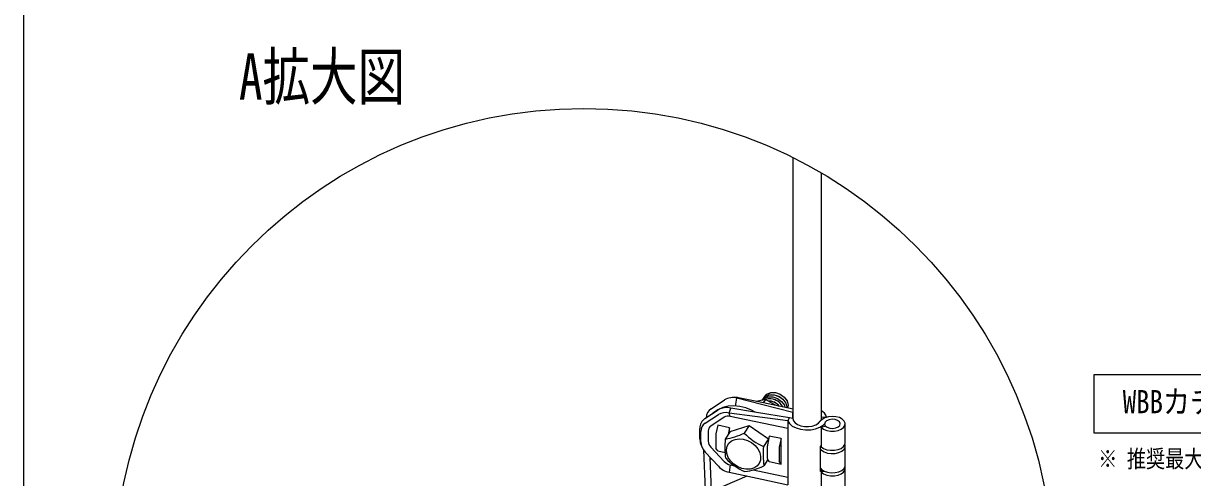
# Model space of a CAD drawing. Units: millimetres on the paper. Extents: x -143 to 139, y -97 to 98.
# Drawn here: x -142.6 to -44.9, y -35.5 to 2.5 of the extents above; entities that cross this region are included whole.
import ezdxf
from ezdxf.enums import TextEntityAlignment as Align

# ---------------------------------------------------------------- set-up
doc = ezdxf.new("R2010")
doc.units = ezdxf.units.MM
for name, color, linetype in [('0-0_文字･図枠･寸法', 7, 'Continuous'), ('0-1_天井下地', 7, 'Continuous'), ('0-4_BBクリッパー', 7, 'Continuous')]:
    doc.layers.add(name, color=color, linetype=linetype)
doc.styles.add('ＭＳ ゴシック', font='')
doc.styles.get('ＭＳ ゴシック').set_extended_font_data('MS Gothic')

msp = doc.modelspace()

# ---------------------------------------------------------------- linework, layer by layer
at = {"layer": '0-0_文字･図枠･寸法'}
msp.add_lwpolyline([(139.358, 98.286), (-142.642, 98.286), (-142.642, -96.714)], dxfattribs=at)
msp.add_lwpolyline([(-53.17, -26.952), (-53.17, -31.779), (-23.472, -31.779), (-23.472, -26.952)], close=True, dxfattribs=at)
msp.add_circle((-95.816, -43.881), 39.23, dxfattribs=at)
at = {"layer": '0-1_天井下地'}
for p, q in [((-78.325, -8.766), (-78.325, -30.601)), ((-75.975, -10.037), (-75.976, -30.758))]:
    msp.add_line(p, q, dxfattribs=at)
at = {"layer": '0-4_BBクリッパー'}
for p, q in [((-85.153, -29.772), (-84.05, -29.045)), ((-83.305, -28.836), (-83.523, -28.861)), ((-80.83, -28.951), (-80.832, -28.954)), ((-80.632, -29.013), (-80.809, -29.293)), ((-80.718, -28.774), (-80.72, -28.776)), ((-85.68, -30.606), (-84.576, -29.879)), ((-85.663, -30.997), (-84.559, -30.27)), ((-83.672, -30.137), (-83.532, -29.723)), ((-83.566, -30.418), (-83.672, -30.137)), ((-78.327, -30.092), (-78.335, -30.104)), ((-78.335, -30.104), (-78.327, -30.106)), ((-84.088, -30.496), (-85.191, -31.223)), ((-84.608, -31.161), (-84.76, -31.879)), ((-83.578, -31.668), (-81.996, -31.175)), ((-78.765, -31.427), (-83.566, -30.418)), ((-81.996, -31.175), (-82.401, -31.816)), ((-81.996, -31.175), (-80.381, -32.292)), ((-78.765, -30.786), (-78.604, -30.53)), ((-78.765, -30.786), (-78.765, -31.427)), ((-78.328, -30.588), (-78.604, -30.53)), ((-75.512, -30.479), (-75.971, -30.512)), ((-75.601, -31.229), (-75.964, -31.349)), ((-75.512, -30.485), (-75.512, -30.479)), ((-73.96, -32.643), (-73.96, -31.04)), ((-86.112, -32.284), (-86.112, -31.422)), ((-86.03, -32.552), (-86.03, -31.69)), ((-85.408, -31.631), (-85.408, -32.492)), ((-84.778, -32.037), (-84.778, -32.962)), ((-83.578, -31.668), (-83.983, -32.31)), ((-83.624, -31.368), (-83.743, -31.929)), ((-80.303, -32.066), (-80.455, -32.784)), ((-78.765, -31.427), (-78.765, -35.489)), ((-75.964, -31.349), (-75.964, -32.953)), ((-86.041, -32.692), (-85.97, -32.899)), ((-85.191, -32.991), (-84.088, -34.182)), ((-84.608, -33.299), (-84.76, -33.063)), ((-80.381, -32.292), (-80.786, -32.934)), ((-80.473, -32.942), (-80.473, -33.867)), ((-80.381, -32.292), (-80.378, -32.422)), ((-79.489, -33.149), (-79.489, -34.074)), ((-79.319, -32.273), (-79.471, -32.991)), ((-76.025, -32.895), (-75.971, -32.865)), ((-76.025, -35.033), (-76.025, -32.895)), ((-73.96, -34.514), (-73.96, -32.91)), ((-85.793, -33.248), (-85.674, -36.536)), ((-84.559, -34.591), (-85.663, -33.4)), ((-85.147, -36.624), (-85.247, -33.855)), ((-85.142, -33.968), (-85.241, -34.025)), ((-84.608, -33.299), (-83.995, -33.428)), ((-80.422, -34.019), (-80.753, -34.545)), ((-80.303, -34.204), (-80.455, -33.968)), ((-79.319, -34.411), (-79.471, -34.175)), ((-79.319, -33.775), (-79.328, -33.761)), ((-83.566, -34.48), (-83.672, -35.097)), ((-83.566, -34.48), (-83.196, -34.558)), ((-81.642, -34.884), (-78.765, -35.489)), ((-75.696, -35.001), (-75.964, -35.091)), ((-75.964, -35.091), (-75.964, -36.694)), ((-73.96, -36.384), (-73.96, -34.781)), ((-82.188, -35.409), (-85.091, -36.685)), ((-78.765, -35.489), (-78.765, -36.131))]:
    msp.add_line(p, q, dxfattribs=at)
for points in [[(-83.124, -29.565), (-83.006, -28.889), (-82.866, -28.86)], [(-78.335, -30.587), (-78.335, -30.104), (-80.951, -29.423), (-83.006, -28.889)], [(-78.32, -29.818), (-80.802, -29.295), (-82.866, -28.86)], [(-80.632, -29.013), (-81.007, -29.08), (-81.361, -29.177)], [(-80.882, -29.087), (-80.865, -29.011), (-80.822, -28.962)], [(-80.877, -29.081), (-80.863, -29.022), (-80.821, -28.974)], [(-80.86, -29.053), (-80.752, -28.928), (-80.417, -28.789), (-80.021, -28.786), (-79.621, -28.919), (-79.279, -29.166), (-79.044, -29.487), (-78.994, -29.676)], [(-80.852, -29.052), (-80.742, -28.925), (-80.41, -28.786), (-80.015, -28.784), (-79.618, -28.916), (-79.278, -29.161), (-79.045, -29.48), (-78.993, -29.676)], [(-80.851, -29.003), (-80.63, -28.748), (-80.298, -28.609), (-79.903, -28.606), (-79.506, -28.738), (-79.166, -28.984), (-78.933, -29.303), (-78.842, -29.646), (-78.854, -29.705)], [(-80.82, -28.959), (-80.64, -28.751), (-80.305, -28.611), (-79.909, -28.608), (-79.509, -28.742), (-79.167, -28.988), (-78.932, -29.31), (-78.841, -29.655), (-78.851, -29.706)], [(-80.77, -28.91), (-80.753, -28.833), (-80.71, -28.784)], [(-80.765, -28.904), (-80.751, -28.845), (-80.709, -28.796)], [(-80.739, -28.826), (-80.518, -28.57), (-80.186, -28.431), (-79.791, -28.429), (-79.394, -28.561), (-79.054, -28.806), (-78.821, -29.125), (-78.73, -29.468), (-78.781, -29.721)], [(-80.708, -28.781), (-80.528, -28.573), (-80.193, -28.434), (-79.797, -28.431), (-79.397, -28.564), (-79.055, -28.811), (-78.82, -29.132), (-78.729, -29.478), (-78.778, -29.721)], [(-79.739, -29.519), (-79.83, -29.45), (-80.632, -29.013)], [(-81.479, -30.066), (-81.793, -29.893), (-82.278, -29.704), (-82.773, -29.586), (-83.266, -29.543), (-83.745, -29.575), (-84.199, -29.683), (-84.614, -29.863), (-84.98, -30.11), (-85.085, -30.214)], [(-78.765, -30.786), (-81.513, -30.423), (-83.672, -30.137)], [(-78.604, -30.53), (-81.364, -30.078), (-83.532, -29.723)], [(-83.624, -31.741), (-83.624, -31.368), (-84.608, -31.161)], [(-78.765, -30.786), (-78.627, -31.019), (-78.389, -31.223), (-78.07, -31.385), (-77.688, -31.495), (-77.271, -31.545), (-76.845, -31.531), (-76.44, -31.455), (-76.083, -31.321), (-75.796, -31.139), (-75.688, -31.037)], [(-78.328, -30.588), (-78.285, -30.777), (-78.153, -30.951), (-77.944, -31.097), (-77.672, -31.204), (-77.36, -31.264), (-77.031, -31.272), (-76.711, -31.226), (-76.426, -31.132), (-76.197, -30.995), (-76.043, -30.828)], [(-75.964, -31.349), (-75.763, -31.494), (-75.497, -31.599), (-75.19, -31.653), (-74.868, -31.652), (-74.562, -31.596), (-74.297, -31.491), (-74.099, -31.344), (-73.985, -31.171), (-73.964, -30.986), (-74.04, -30.805), (-74.205, -30.646), (-74.444, -30.522), (-74.736, -30.444), (-75.054, -30.42), (-75.371, -30.451), (-75.658, -30.536), (-75.889, -30.665), (-76.043, -30.828)], [(-80.303, -34.204), (-79.319, -34.411), (-79.319, -33.775), (-79.319, -32.909), (-79.319, -32.273), (-80.303, -32.066)], [(-79.319, -32.909), (-79.328, -32.951), (-79.328, -33.761)], [(-76.025, -33.148), (-75.939, -33.243), (-75.724, -33.385), (-75.445, -33.483), (-75.128, -33.528), (-74.802, -33.515), (-74.497, -33.447), (-74.243, -33.329), (-74.061, -33.172), (-73.97, -32.991), (-73.977, -32.803), (-73.986, -32.777)], [(-75.964, -32.953), (-75.763, -33.098), (-75.497, -33.202), (-75.19, -33.256), (-74.868, -33.255), (-74.562, -33.2), (-74.297, -33.094), (-74.099, -32.948), (-73.985, -32.774), (-73.96, -32.643)], [(-83.672, -35.097), (-80.924, -35.676), (-78.765, -36.131)], [(-76.019, -34.76), (-75.939, -34.847), (-75.724, -34.988), (-75.445, -35.086), (-75.128, -35.131), (-74.802, -35.119), (-74.497, -35.05), (-74.243, -34.932), (-74.061, -34.776), (-73.97, -34.595), (-73.96, -34.514)], [(-75.964, -35.091), (-75.763, -35.236), (-75.497, -35.34), (-75.19, -35.394), (-74.868, -35.393), (-74.562, -35.337), (-74.297, -35.232), (-74.099, -35.086), (-73.985, -34.912), (-73.964, -34.727), (-73.986, -34.647)]]:
    msp.add_lwpolyline(points, dxfattribs=at)
for points in [[(-74.419, -31.169), (-74.38, -31.023), (-74.441, -30.88), (-74.592, -30.761), (-74.81, -30.685), (-75.062, -30.662), (-75.31, -30.697), (-75.516, -30.784), (-75.649, -30.91), (-75.688, -31.056), (-75.627, -31.199), (-75.476, -31.318), (-75.258, -31.395), (-75.005, -31.417), (-74.757, -31.382), (-74.551, -31.295)], [(-82.481, -32.321), (-82.125, -32.429), (-81.79, -32.609), (-81.497, -32.849), (-81.264, -33.134), (-81.106, -33.447), (-81.033, -33.767), (-81.049, -34.074), (-81.154, -34.35), (-81.34, -34.576), (-81.597, -34.739), (-81.907, -34.828), (-82.253, -34.838), (-82.611, -34.768), (-82.959, -34.623), (-83.275, -34.411), (-83.541, -34.147), (-83.738, -33.846), (-83.854, -33.527), (-83.883, -33.211), (-83.822, -32.917), (-83.675, -32.664), (-83.452, -32.468), (-83.166, -32.341), (-82.836, -32.291)]]:
    msp.add_lwpolyline(points, close=True, dxfattribs=at)
for centre, radius, start, end in [((-83.339, -30.229), 1.381, 76.05711, 120.97142), ((-83.158, -30.202), 1.373, 77.7416, 96.16814), ((-80.25, -30.134), 1.187, 24.65705, 108.35387), ((-80.257, -30.138), 1.191, 24.86835, 107.92051), ((-80.331, -30.226), 1.088, 36.52606, 93.56284), ((-80.334, -30.23), 1.09, 36.81262, 93.18455), ((-84.632, -30.569), 0.953, 123.14911, 178.45196), ((-83.865, -31.064), 1.381, 76.05711, 120.97142), ((-83.955, -31.277), 1.174, 76.05733, 120.9716), ((-76.404, -30.755), 0.933, 17.20586, 62.72516), ((-85.156, -31.406), 0.956, 123.20259, 180.97388), ((-85.218, -31.677), 0.812, 123.20241, 180.97481), ((-84.93, -31.623), 0.478, 123.20628, 180.97032), ((-83.733, -31.088), 0.691, 76.05629, 120.9726), ((-83.991, -32.048), 0.787, 167.6115, 179.23051), ((-84.863, -26.704), 5.675, 278.92293, 295.7229), ((-78.781, -28.311), 5.038, 224.08079, 246.5565), ((-84.841, -32.273), 1.271, 180.49514, 199.26165), ((-84.752, -32.502), 1.279, 182.23344, 224.61317), ((-84.656, -32.463), 0.752, 182.23808, 224.60873), ((-84.575, -32.977), 0.204, 175.84537, 204.76418), ((-78.117, -32.999), 5.907, 173.30646, 188.98582), ((-74.919, -33.622), 5.907, 173.30649, 188.98579), ((-79.685, -32.953), 0.789, 167.6183, 179.21635), ((-78.701, -33.16), 0.788, 167.61461, 179.22004), ((-83.353, -33.5), 1.003, 222.88401, 257.73117), ((-80.322, -30.402), 5.055, 224.11772, 246.51954), ((-80.269, -33.882), 0.205, 175.86584, 204.75718), ((-79.285, -34.089), 0.204, 175.85526, 204.76775), ((-83.31, -33.43), 1.705, 222.88498, 257.73175), ((-83.099, -29.809), 5.285, 278.29784, 296.34767), ((-76.705, -33.759), 1.444, 298.10112, 306.52788)]:
    msp.add_arc(centre, radius, start, end, dxfattribs=at)

# ---------------------------------------------------------------- texts
at = {"layer": '0-0_文字･図枠･寸法', "style": 'ＭＳ ゴシック'}
for s, height, width, p in [('A拡大図', 3.88, 0.75, (-124.631, -5.09)), ('WBBカチットワイヤー 16', 1.94, 0.85, (-50.767, -30.735)), ('※ 推奨最大使用荷重：20 kg/㎡', 1.466, 0.8, (-52.82, -35.14))]:
    msp.add_text(s, height=height, dxfattribs=dict(at, width=width)).set_placement(p, align=Align.BOTTOM_LEFT)

doc.saveas('drawing.dxf')
